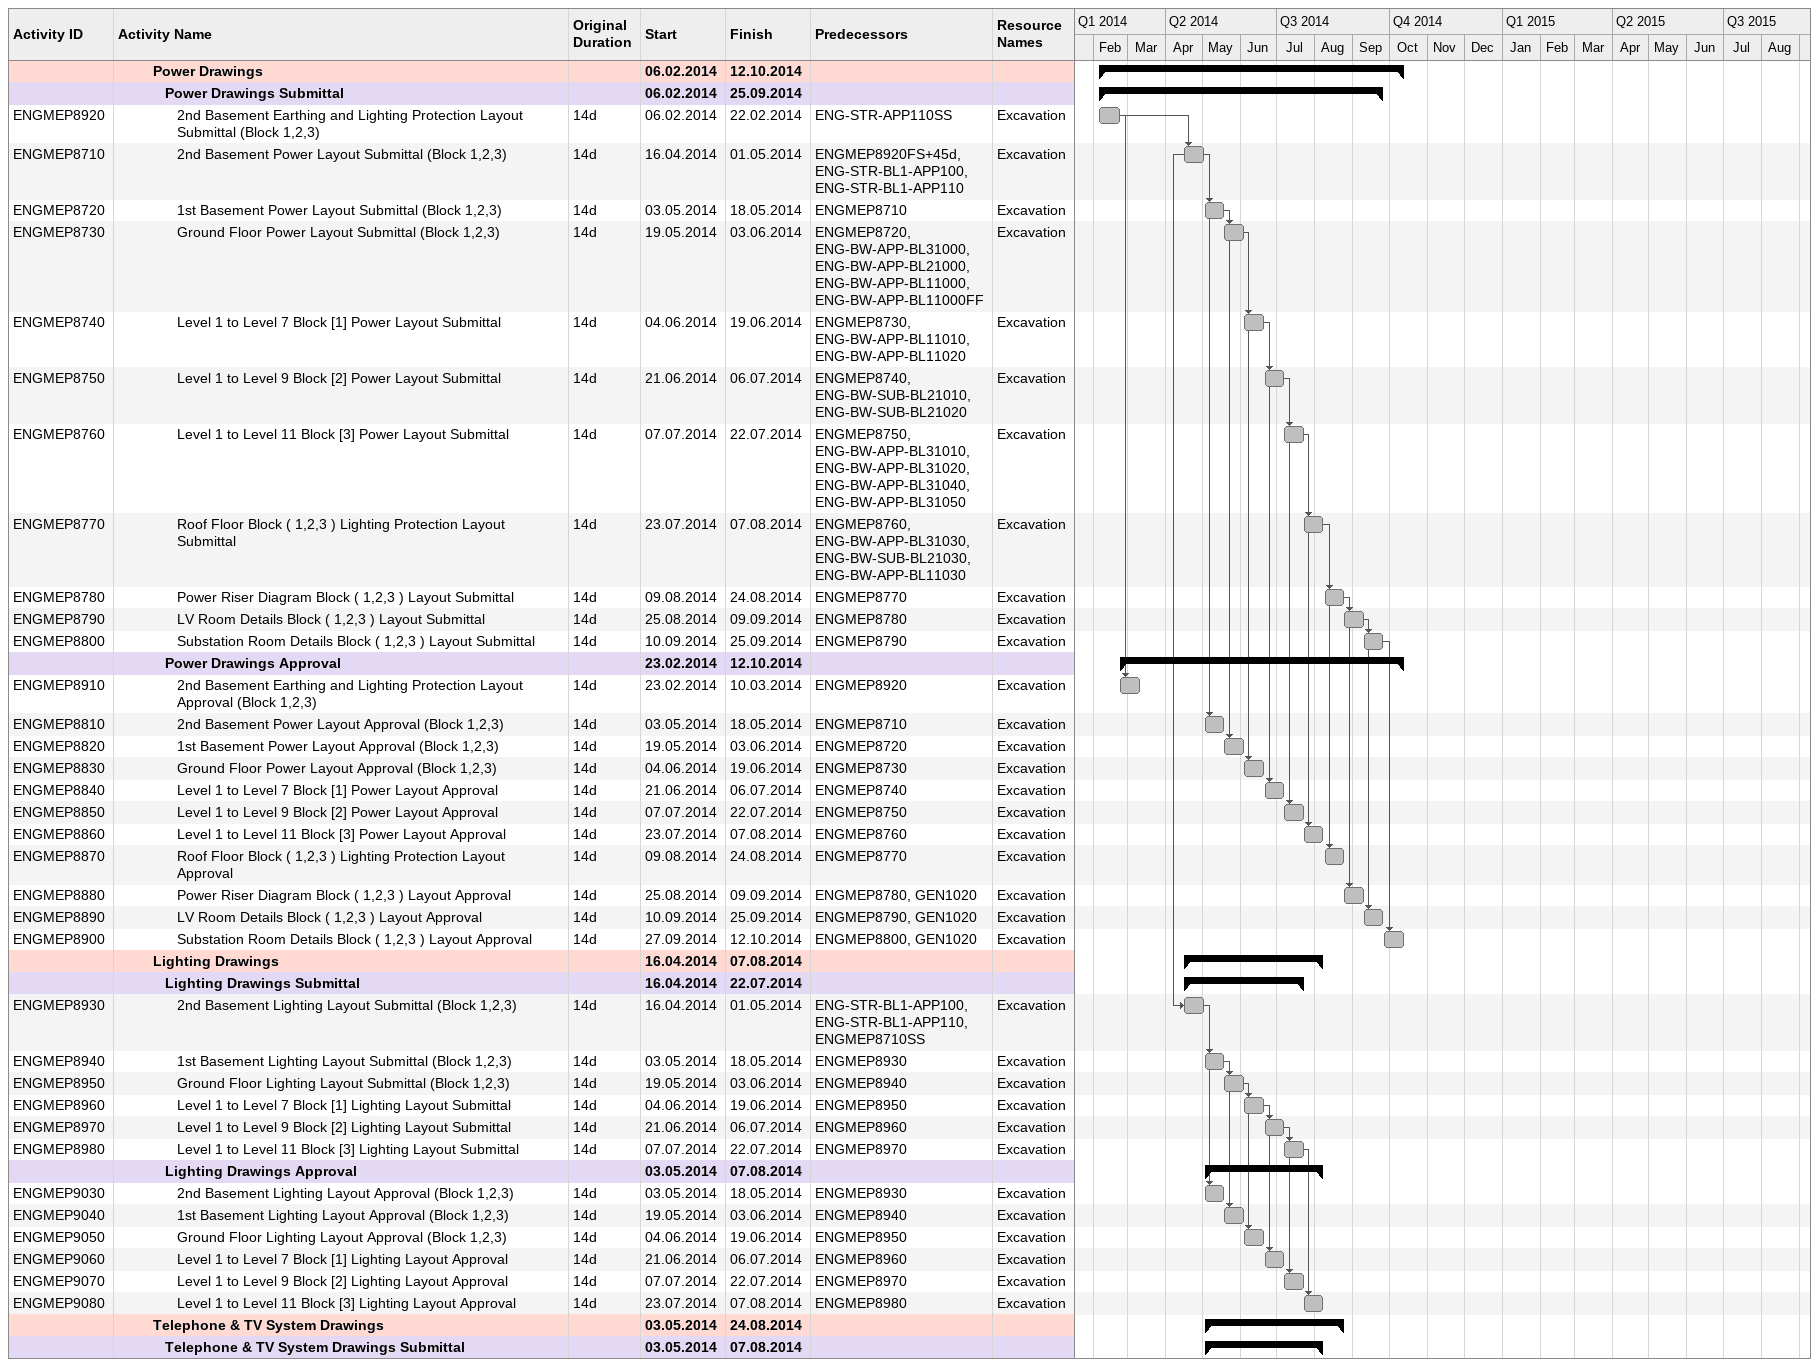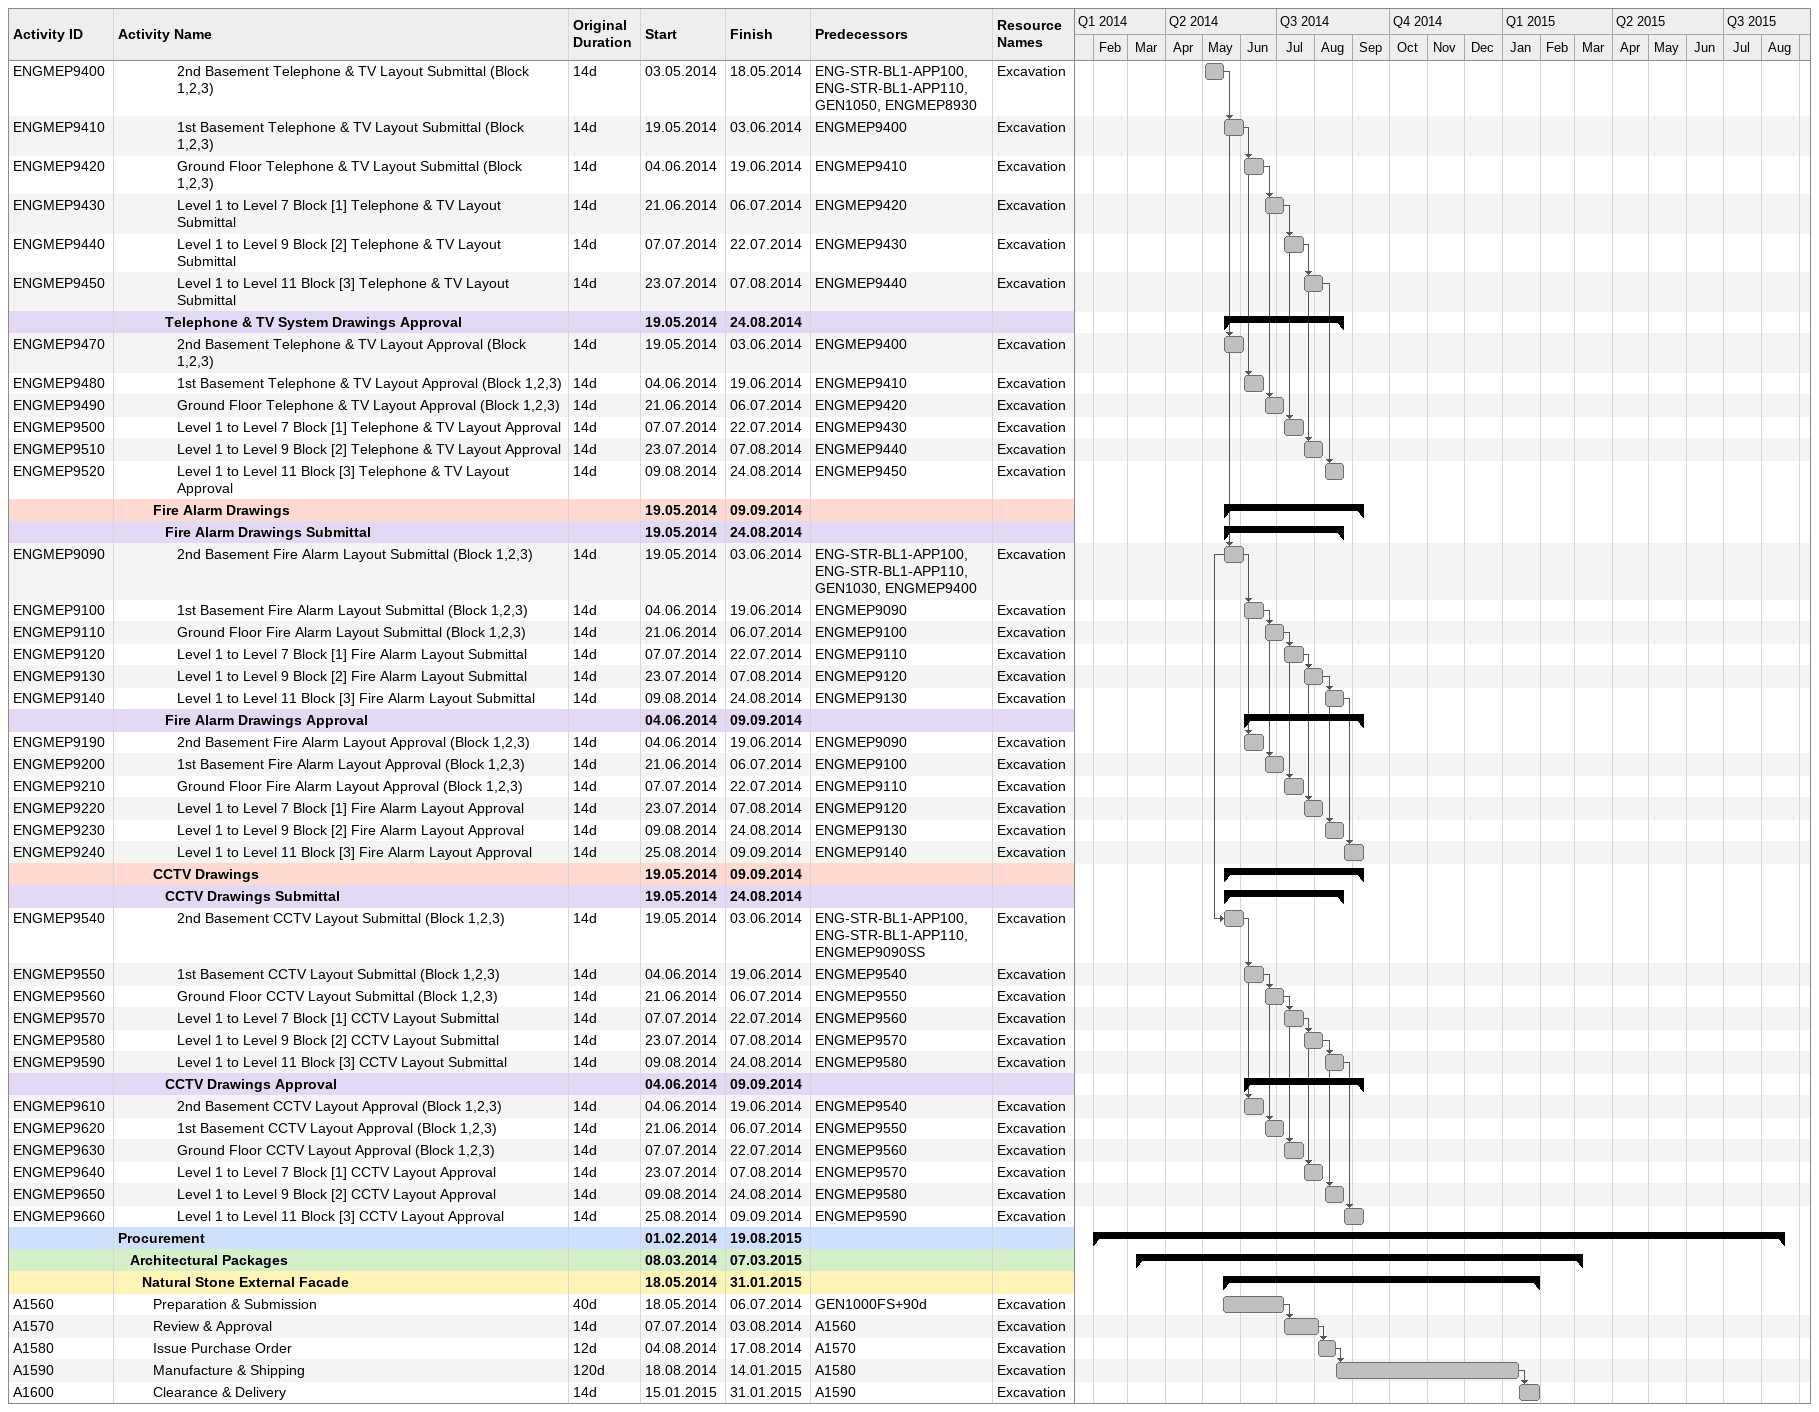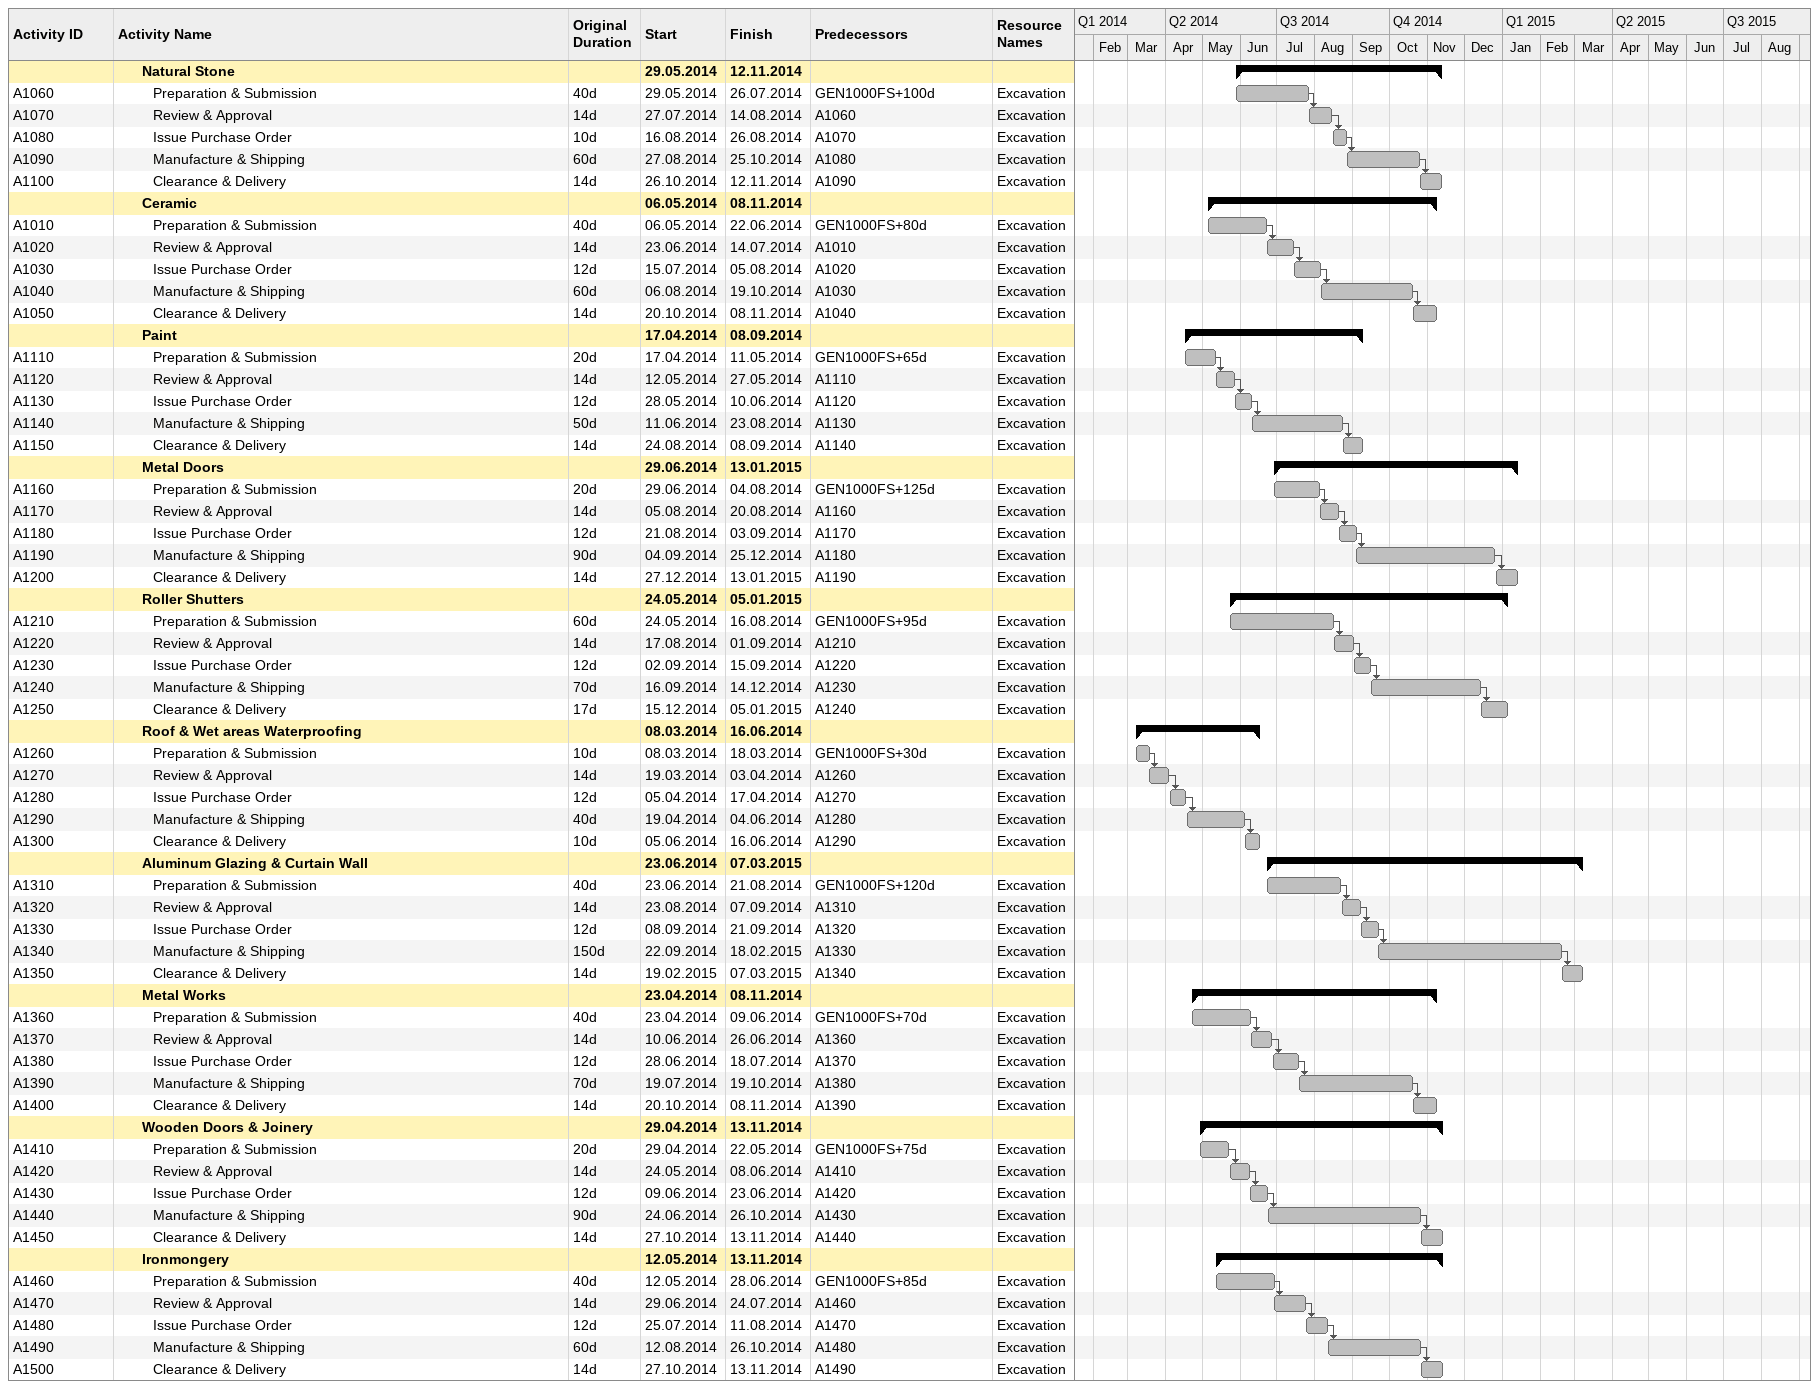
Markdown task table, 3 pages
| ID | Level | Task | Original duration | Start | Finish | Predecessors | Resources |
|---|---|---|---|---|---|---|---|
|  | 4 | **Power Drawings** |  | 2014-02-06 | 2014-10-12 |  |  |
|  | 5 | **Power Drawings Submittal** |  | 2014-02-06 | 2014-09-25 |  |  |
| ENGMEP8920 | 6 | 2nd Basement Earthing and Lighting Protection Layout Submittal (Block 1,2,3) | 14d | 2014-02-06 | 2014-02-22 | ENG-STR-APP110SS | Excavation |
| ENGMEP8710 | 6 | 2nd Basement Power Layout Submittal (Block 1,2,3) | 14d | 2014-04-16 | 2014-05-01 | ENGMEP8920FS+45d, ENG-STR-BL1-APP100, ENG-STR-BL1-APP110 | Excavation |
| ENGMEP8720 | 6 | 1st Basement Power Layout Submittal (Block 1,2,3) | 14d | 2014-05-03 | 2014-05-18 | ENGMEP8710 | Excavation |
| ENGMEP8730 | 6 | Ground Floor Power Layout Submittal (Block 1,2,3) | 14d | 2014-05-19 | 2014-06-03 | ENGMEP8720, ENG-BW-APP-BL31000, ENG-BW-APP-BL21000, ENG-BW-APP-BL11000, ENG-BW-APP-BL11000FF | Excavation |
| ENGMEP8740 | 6 | Level 1 to Level 7 Block [1] Power Layout Submittal | 14d | 2014-06-04 | 2014-06-19 | ENGMEP8730, ENG-BW-APP-BL11010, ENG-BW-APP-BL11020 | Excavation |
| ENGMEP8750 | 6 | Level 1 to Level 9 Block [2] Power Layout Submittal | 14d | 2014-06-21 | 2014-07-06 | ENGMEP8740, ENG-BW-SUB-BL21010, ENG-BW-SUB-BL21020 | Excavation |
| ENGMEP8760 | 6 | Level 1 to Level 11 Block [3] Power Layout Submittal | 14d | 2014-07-07 | 2014-07-22 | ENGMEP8750, ENG-BW-APP-BL31010, ENG-BW-APP-BL31020, ENG-BW-APP-BL31040, ENG-BW-APP-BL31050 | Excavation |
| ENGMEP8770 | 6 | Roof Floor Block ( 1,2,3 ) Lighting Protection Layout Submittal | 14d | 2014-07-23 | 2014-08-07 | ENGMEP8760, ENG-BW-APP-BL31030, ENG-BW-SUB-BL21030, ENG-BW-APP-BL11030 | Excavation |
| ENGMEP8780 | 6 | Power Riser Diagram Block ( 1,2,3 ) Layout Submittal | 14d | 2014-08-09 | 2014-08-24 | ENGMEP8770 | Excavation |
| ENGMEP8790 | 6 | LV Room Details Block ( 1,2,3 ) Layout Submittal | 14d | 2014-08-25 | 2014-09-09 | ENGMEP8780 | Excavation |
| ENGMEP8800 | 6 | Substation Room Details Block ( 1,2,3 ) Layout Submittal | 14d | 2014-09-10 | 2014-09-25 | ENGMEP8790 | Excavation |
|  | 5 | **Power Drawings Approval** |  | 2014-02-23 | 2014-10-12 |  |  |
| ENGMEP8910 | 6 | 2nd Basement Earthing and Lighting Protection Layout Approval (Block 1,2,3) | 14d | 2014-02-23 | 2014-03-10 | ENGMEP8920 | Excavation |
| ENGMEP8810 | 6 | 2nd Basement Power Layout Approval (Block 1,2,3) | 14d | 2014-05-03 | 2014-05-18 | ENGMEP8710 | Excavation |
| ENGMEP8820 | 6 | 1st Basement Power Layout Approval (Block 1,2,3) | 14d | 2014-05-19 | 2014-06-03 | ENGMEP8720 | Excavation |
| ENGMEP8830 | 6 | Ground Floor Power Layout Approval (Block 1,2,3) | 14d | 2014-06-04 | 2014-06-19 | ENGMEP8730 | Excavation |
| ENGMEP8840 | 6 | Level 1 to Level 7 Block [1] Power Layout Approval | 14d | 2014-06-21 | 2014-07-06 | ENGMEP8740 | Excavation |
| ENGMEP8850 | 6 | Level 1 to Level 9 Block [2] Power Layout Approval | 14d | 2014-07-07 | 2014-07-22 | ENGMEP8750 | Excavation |
| ENGMEP8860 | 6 | Level 1 to Level 11 Block [3] Power Layout Approval | 14d | 2014-07-23 | 2014-08-07 | ENGMEP8760 | Excavation |
| ENGMEP8870 | 6 | Roof Floor Block ( 1,2,3 ) Lighting Protection Layout Approval | 14d | 2014-08-09 | 2014-08-24 | ENGMEP8770 | Excavation |
| ENGMEP8880 | 6 | Power Riser Diagram Block ( 1,2,3 ) Layout Approval | 14d | 2014-08-25 | 2014-09-09 | ENGMEP8780, GEN1020 | Excavation |
| ENGMEP8890 | 6 | LV Room Details Block ( 1,2,3 ) Layout Approval | 14d | 2014-09-10 | 2014-09-25 | ENGMEP8790, GEN1020 | Excavation |
| ENGMEP8900 | 6 | Substation Room Details Block ( 1,2,3 ) Layout Approval | 14d | 2014-09-27 | 2014-10-12 | ENGMEP8800, GEN1020 | Excavation |
|  | 4 | **Lighting Drawings** |  | 2014-04-16 | 2014-08-07 |  |  |
|  | 5 | **Lighting Drawings Submittal** |  | 2014-04-16 | 2014-07-22 |  |  |
| ENGMEP8930 | 6 | 2nd Basement Lighting Layout Submittal (Block 1,2,3) | 14d | 2014-04-16 | 2014-05-01 | ENG-STR-BL1-APP100, ENG-STR-BL1-APP110, ENGMEP8710SS | Excavation |
| ENGMEP8940 | 6 | 1st Basement Lighting Layout Submittal (Block 1,2,3) | 14d | 2014-05-03 | 2014-05-18 | ENGMEP8930 | Excavation |
| ENGMEP8950 | 6 | Ground Floor Lighting Layout Submittal (Block 1,2,3) | 14d | 2014-05-19 | 2014-06-03 | ENGMEP8940 | Excavation |
| ENGMEP8960 | 6 | Level 1 to Level 7 Block [1] Lighting Layout Submittal | 14d | 2014-06-04 | 2014-06-19 | ENGMEP8950 | Excavation |
| ENGMEP8970 | 6 | Level 1 to Level 9 Block [2] Lighting Layout Submittal | 14d | 2014-06-21 | 2014-07-06 | ENGMEP8960 | Excavation |
| ENGMEP8980 | 6 | Level 1 to Level 11 Block [3] Lighting Layout Submittal | 14d | 2014-07-07 | 2014-07-22 | ENGMEP8970 | Excavation |
|  | 5 | **Lighting Drawings Approval** |  | 2014-05-03 | 2014-08-07 |  |  |
| ENGMEP9030 | 6 | 2nd Basement Lighting Layout Approval (Block 1,2,3) | 14d | 2014-05-03 | 2014-05-18 | ENGMEP8930 | Excavation |
| ENGMEP9040 | 6 | 1st Basement Lighting Layout Approval (Block 1,2,3) | 14d | 2014-05-19 | 2014-06-03 | ENGMEP8940 | Excavation |
| ENGMEP9050 | 6 | Ground Floor Lighting Layout Approval (Block 1,2,3) | 14d | 2014-06-04 | 2014-06-19 | ENGMEP8950 | Excavation |
| ENGMEP9060 | 6 | Level 1 to Level 7 Block [1] Lighting Layout Approval | 14d | 2014-06-21 | 2014-07-06 | ENGMEP8960 | Excavation |
| ENGMEP9070 | 6 | Level 1 to Level 9 Block [2] Lighting Layout Approval | 14d | 2014-07-07 | 2014-07-22 | ENGMEP8970 | Excavation |
| ENGMEP9080 | 6 | Level 1 to Level 11 Block [3] Lighting Layout Approval | 14d | 2014-07-23 | 2014-08-07 | ENGMEP8980 | Excavation |
|  | 4 | **Telephone & TV System Drawings** |  | 2014-05-03 | 2014-08-24 |  |  |
|  | 5 | **Telephone & TV System Drawings Submittal** |  | 2014-05-03 | 2014-08-07 |  |  |
| ENGMEP9400 | 6 | 2nd Basement Telephone & TV Layout Submittal (Block 1,2,3) | 14d | 2014-05-03 | 2014-05-18 | ENG-STR-BL1-APP100, ENG-STR-BL1-APP110, GEN1050, ENGMEP8930 | Excavation |
| ENGMEP9410 | 6 | 1st Basement Telephone & TV Layout Submittal (Block 1,2,3) | 14d | 2014-05-19 | 2014-06-03 | ENGMEP9400 | Excavation |
| ENGMEP9420 | 6 | Ground Floor Telephone & TV Layout Submittal (Block 1,2,3) | 14d | 2014-06-04 | 2014-06-19 | ENGMEP9410 | Excavation |
| ENGMEP9430 | 6 | Level 1 to Level 7 Block [1] Telephone & TV Layout Submittal | 14d | 2014-06-21 | 2014-07-06 | ENGMEP9420 | Excavation |
| ENGMEP9440 | 6 | Level 1 to Level 9 Block [2] Telephone & TV Layout Submittal | 14d | 2014-07-07 | 2014-07-22 | ENGMEP9430 | Excavation |
| ENGMEP9450 | 6 | Level 1 to Level 11 Block [3] Telephone & TV Layout Submittal | 14d | 2014-07-23 | 2014-08-07 | ENGMEP9440 | Excavation |
|  | 5 | **Telephone & TV System Drawings Approval** |  | 2014-05-19 | 2014-08-24 |  |  |
| ENGMEP9470 | 6 | 2nd Basement Telephone & TV Layout Approval (Block 1,2,3) | 14d | 2014-05-19 | 2014-06-03 | ENGMEP9400 | Excavation |
| ENGMEP9480 | 6 | 1st Basement Telephone & TV Layout Approval (Block 1,2,3) | 14d | 2014-06-04 | 2014-06-19 | ENGMEP9410 | Excavation |
| ENGMEP9490 | 6 | Ground Floor Telephone & TV Layout Approval (Block 1,2,3) | 14d | 2014-06-21 | 2014-07-06 | ENGMEP9420 | Excavation |
| ENGMEP9500 | 6 | Level 1 to Level 7 Block [1] Telephone & TV Layout Approval | 14d | 2014-07-07 | 2014-07-22 | ENGMEP9430 | Excavation |
| ENGMEP9510 | 6 | Level 1 to Level 9 Block [2] Telephone & TV Layout Approval | 14d | 2014-07-23 | 2014-08-07 | ENGMEP9440 | Excavation |
| ENGMEP9520 | 6 | Level 1 to Level 11 Block [3] Telephone & TV Layout Approval | 14d | 2014-08-09 | 2014-08-24 | ENGMEP9450 | Excavation |
|  | 4 | **Fire Alarm Drawings** |  | 2014-05-19 | 2014-09-09 |  |  |
|  | 5 | **Fire Alarm Drawings Submittal** |  | 2014-05-19 | 2014-08-24 |  |  |
| ENGMEP9090 | 6 | 2nd Basement Fire Alarm Layout Submittal (Block 1,2,3) | 14d | 2014-05-19 | 2014-06-03 | ENG-STR-BL1-APP100, ENG-STR-BL1-APP110, GEN1030, ENGMEP9400 | Excavation |
| ENGMEP9100 | 6 | 1st Basement Fire Alarm Layout Submittal (Block 1,2,3) | 14d | 2014-06-04 | 2014-06-19 | ENGMEP9090 | Excavation |
| ENGMEP9110 | 6 | Ground Floor Fire Alarm Layout Submittal (Block 1,2,3) | 14d | 2014-06-21 | 2014-07-06 | ENGMEP9100 | Excavation |
| ENGMEP9120 | 6 | Level 1 to Level 7 Block [1] Fire Alarm Layout Submittal | 14d | 2014-07-07 | 2014-07-22 | ENGMEP9110 | Excavation |
| ENGMEP9130 | 6 | Level 1 to Level 9 Block [2] Fire Alarm Layout Submittal | 14d | 2014-07-23 | 2014-08-07 | ENGMEP9120 | Excavation |
| ENGMEP9140 | 6 | Level 1 to Level 11 Block [3] Fire Alarm Layout Submittal | 14d | 2014-08-09 | 2014-08-24 | ENGMEP9130 | Excavation |
|  | 5 | **Fire Alarm Drawings Approval** |  | 2014-06-04 | 2014-09-09 |  |  |
| ENGMEP9190 | 6 | 2nd Basement Fire Alarm Layout Approval (Block 1,2,3) | 14d | 2014-06-04 | 2014-06-19 | ENGMEP9090 | Excavation |
| ENGMEP9200 | 6 | 1st Basement Fire Alarm Layout Approval (Block 1,2,3) | 14d | 2014-06-21 | 2014-07-06 | ENGMEP9100 | Excavation |
| ENGMEP9210 | 6 | Ground Floor Fire Alarm Layout Approval (Block 1,2,3) | 14d | 2014-07-07 | 2014-07-22 | ENGMEP9110 | Excavation |
| ENGMEP9220 | 6 | Level 1 to Level 7 Block [1] Fire Alarm Layout Approval | 14d | 2014-07-23 | 2014-08-07 | ENGMEP9120 | Excavation |
| ENGMEP9230 | 6 | Level 1 to Level 9 Block [2] Fire Alarm Layout Approval | 14d | 2014-08-09 | 2014-08-24 | ENGMEP9130 | Excavation |
| ENGMEP9240 | 6 | Level 1 to Level 11 Block [3] Fire Alarm Layout Approval | 14d | 2014-08-25 | 2014-09-09 | ENGMEP9140 | Excavation |
|  | 4 | **CCTV Drawings** |  | 2014-05-19 | 2014-09-09 |  |  |
|  | 5 | **CCTV Drawings Submittal** |  | 2014-05-19 | 2014-08-24 |  |  |
| ENGMEP9540 | 6 | 2nd Basement CCTV Layout Submittal (Block 1,2,3) | 14d | 2014-05-19 | 2014-06-03 | ENG-STR-BL1-APP100, ENG-STR-BL1-APP110, ENGMEP9090SS | Excavation |
| ENGMEP9550 | 6 | 1st Basement CCTV Layout Submittal (Block 1,2,3) | 14d | 2014-06-04 | 2014-06-19 | ENGMEP9540 | Excavation |
| ENGMEP9560 | 6 | Ground Floor CCTV Layout Submittal (Block 1,2,3) | 14d | 2014-06-21 | 2014-07-06 | ENGMEP9550 | Excavation |
| ENGMEP9570 | 6 | Level 1 to Level 7 Block [1] CCTV Layout Submittal | 14d | 2014-07-07 | 2014-07-22 | ENGMEP9560 | Excavation |
| ENGMEP9580 | 6 | Level 1 to Level 9 Block [2] CCTV Layout Submittal | 14d | 2014-07-23 | 2014-08-07 | ENGMEP9570 | Excavation |
| ENGMEP9590 | 6 | Level 1 to Level 11 Block [3] CCTV Layout Submittal | 14d | 2014-08-09 | 2014-08-24 | ENGMEP9580 | Excavation |
|  | 5 | **CCTV Drawings Approval** |  | 2014-06-04 | 2014-09-09 |  |  |
| ENGMEP9610 | 6 | 2nd Basement CCTV Layout Approval (Block 1,2,3) | 14d | 2014-06-04 | 2014-06-19 | ENGMEP9540 | Excavation |
| ENGMEP9620 | 6 | 1st Basement CCTV Layout Approval (Block 1,2,3) | 14d | 2014-06-21 | 2014-07-06 | ENGMEP9550 | Excavation |
| ENGMEP9630 | 6 | Ground Floor CCTV Layout Approval (Block 1,2,3) | 14d | 2014-07-07 | 2014-07-22 | ENGMEP9560 | Excavation |
| ENGMEP9640 | 6 | Level 1 to Level 7 Block [1] CCTV Layout Approval | 14d | 2014-07-23 | 2014-08-07 | ENGMEP9570 | Excavation |
| ENGMEP9650 | 6 | Level 1 to Level 9 Block [2] CCTV Layout Approval | 14d | 2014-08-09 | 2014-08-24 | ENGMEP9580 | Excavation |
| ENGMEP9660 | 6 | Level 1 to Level 11 Block [3] CCTV Layout Approval | 14d | 2014-08-25 | 2014-09-09 | ENGMEP9590 | Excavation |
|  | 1 | **Procurement** |  | 2014-02-01 | 2015-08-19 |  |  |
|  | 2 | **Architectural Packages** |  | 2014-03-08 | 2015-03-07 |  |  |
|  | 3 | **Natural Stone External Facade** |  | 2014-05-18 | 2015-01-31 |  |  |
| A1560 | 4 | Preparation & Submission | 40d | 2014-05-18 | 2014-07-06 | GEN1000FS+90d | Excavation |
| A1570 | 4 | Review & Approval | 14d | 2014-07-07 | 2014-08-03 | A1560 | Excavation |
| A1580 | 4 | Issue Purchase Order | 12d | 2014-08-04 | 2014-08-17 | A1570 | Excavation |
| A1590 | 4 | Manufacture & Shipping | 120d | 2014-08-18 | 2015-01-14 | A1580 | Excavation |
| A1600 | 4 | Clearance & Delivery | 14d | 2015-01-15 | 2015-01-31 | A1590 | Excavation |
|  | 3 | **Natural Stone** |  | 2014-05-29 | 2014-11-12 |  |  |
| A1060 | 4 | Preparation & Submission | 40d | 2014-05-29 | 2014-07-26 | GEN1000FS+100d | Excavation |
| A1070 | 4 | Review & Approval | 14d | 2014-07-27 | 2014-08-14 | A1060 | Excavation |
| A1080 | 4 | Issue Purchase Order | 10d | 2014-08-16 | 2014-08-26 | A1070 | Excavation |
| A1090 | 4 | Manufacture & Shipping | 60d | 2014-08-27 | 2014-10-25 | A1080 | Excavation |
| A1100 | 4 | Clearance & Delivery | 14d | 2014-10-26 | 2014-11-12 | A1090 | Excavation |
|  | 3 | **Ceramic** |  | 2014-05-06 | 2014-11-08 |  |  |
| A1010 | 4 | Preparation & Submission | 40d | 2014-05-06 | 2014-06-22 | GEN1000FS+80d | Excavation |
| A1020 | 4 | Review & Approval | 14d | 2014-06-23 | 2014-07-14 | A1010 | Excavation |
| A1030 | 4 | Issue Purchase Order | 12d | 2014-07-15 | 2014-08-05 | A1020 | Excavation |
| A1040 | 4 | Manufacture & Shipping | 60d | 2014-08-06 | 2014-10-19 | A1030 | Excavation |
| A1050 | 4 | Clearance & Delivery | 14d | 2014-10-20 | 2014-11-08 | A1040 | Excavation |
|  | 3 | **Paint** |  | 2014-04-17 | 2014-09-08 |  |  |
| A1110 | 4 | Preparation & Submission | 20d | 2014-04-17 | 2014-05-11 | GEN1000FS+65d | Excavation |
| A1120 | 4 | Review & Approval | 14d | 2014-05-12 | 2014-05-27 | A1110 | Excavation |
| A1130 | 4 | Issue Purchase Order | 12d | 2014-05-28 | 2014-06-10 | A1120 | Excavation |
| A1140 | 4 | Manufacture & Shipping | 50d | 2014-06-11 | 2014-08-23 | A1130 | Excavation |
| A1150 | 4 | Clearance & Delivery | 14d | 2014-08-24 | 2014-09-08 | A1140 | Excavation |
|  | 3 | **Metal Doors** |  | 2014-06-29 | 2015-01-13 |  |  |
| A1160 | 4 | Preparation & Submission | 20d | 2014-06-29 | 2014-08-04 | GEN1000FS+125d | Excavation |
| A1170 | 4 | Review & Approval | 14d | 2014-08-05 | 2014-08-20 | A1160 | Excavation |
| A1180 | 4 | Issue Purchase Order | 12d | 2014-08-21 | 2014-09-03 | A1170 | Excavation |
| A1190 | 4 | Manufacture & Shipping | 90d | 2014-09-04 | 2014-12-25 | A1180 | Excavation |
| A1200 | 4 | Clearance & Delivery | 14d | 2014-12-27 | 2015-01-13 | A1190 | Excavation |
|  | 3 | **Roller Shutters** |  | 2014-05-24 | 2015-01-05 |  |  |
| A1210 | 4 | Preparation & Submission | 60d | 2014-05-24 | 2014-08-16 | GEN1000FS+95d | Excavation |
| A1220 | 4 | Review & Approval | 14d | 2014-08-17 | 2014-09-01 | A1210 | Excavation |
| A1230 | 4 | Issue Purchase Order | 12d | 2014-09-02 | 2014-09-15 | A1220 | Excavation |
| A1240 | 4 | Manufacture & Shipping | 70d | 2014-09-16 | 2014-12-14 | A1230 | Excavation |
| A1250 | 4 | Clearance & Delivery | 17d | 2014-12-15 | 2015-01-05 | A1240 | Excavation |
|  | 3 | **Roof & Wet areas Waterproofing** |  | 2014-03-08 | 2014-06-16 |  |  |
| A1260 | 4 | Preparation & Submission | 10d | 2014-03-08 | 2014-03-18 | GEN1000FS+30d | Excavation |
| A1270 | 4 | Review & Approval | 14d | 2014-03-19 | 2014-04-03 | A1260 | Excavation |
| A1280 | 4 | Issue Purchase Order | 12d | 2014-04-05 | 2014-04-17 | A1270 | Excavation |
| A1290 | 4 | Manufacture & Shipping | 40d | 2014-04-19 | 2014-06-04 | A1280 | Excavation |
| A1300 | 4 | Clearance & Delivery | 10d | 2014-06-05 | 2014-06-16 | A1290 | Excavation |
|  | 3 | **Aluminum Glazing & Curtain Wall** |  | 2014-06-23 | 2015-03-07 |  |  |
| A1310 | 4 | Preparation & Submission | 40d | 2014-06-23 | 2014-08-21 | GEN1000FS+120d | Excavation |
| A1320 | 4 | Review & Approval | 14d | 2014-08-23 | 2014-09-07 | A1310 | Excavation |
| A1330 | 4 | Issue Purchase Order | 12d | 2014-09-08 | 2014-09-21 | A1320 | Excavation |
| A1340 | 4 | Manufacture & Shipping | 150d | 2014-09-22 | 2015-02-18 | A1330 | Excavation |
| A1350 | 4 | Clearance & Delivery | 14d | 2015-02-19 | 2015-03-07 | A1340 | Excavation |
|  | 3 | **Metal Works** |  | 2014-04-23 | 2014-11-08 |  |  |
| A1360 | 4 | Preparation & Submission | 40d | 2014-04-23 | 2014-06-09 | GEN1000FS+70d | Excavation |
| A1370 | 4 | Review & Approval | 14d | 2014-06-10 | 2014-06-26 | A1360 | Excavation |
| A1380 | 4 | Issue Purchase Order | 12d | 2014-06-28 | 2014-07-18 | A1370 | Excavation |
| A1390 | 4 | Manufacture & Shipping | 70d | 2014-07-19 | 2014-10-19 | A1380 | Excavation |
| A1400 | 4 | Clearance & Delivery | 14d | 2014-10-20 | 2014-11-08 | A1390 | Excavation |
|  | 3 | **Wooden Doors & Joinery** |  | 2014-04-29 | 2014-11-13 |  |  |
| A1410 | 4 | Preparation & Submission | 20d | 2014-04-29 | 2014-05-22 | GEN1000FS+75d | Excavation |
| A1420 | 4 | Review & Approval | 14d | 2014-05-24 | 2014-06-08 | A1410 | Excavation |
| A1430 | 4 | Issue Purchase Order | 12d | 2014-06-09 | 2014-06-23 | A1420 | Excavation |
| A1440 | 4 | Manufacture & Shipping | 90d | 2014-06-24 | 2014-10-26 | A1430 | Excavation |
| A1450 | 4 | Clearance & Delivery | 14d | 2014-10-27 | 2014-11-13 | A1440 | Excavation |
|  | 3 | **Ironmongery** |  | 2014-05-12 | 2014-11-13 |  |  |
| A1460 | 4 | Preparation & Submission | 40d | 2014-05-12 | 2014-06-28 | GEN1000FS+85d | Excavation |
| A1470 | 4 | Review & Approval | 14d | 2014-06-29 | 2014-07-24 | A1460 | Excavation |
| A1480 | 4 | Issue Purchase Order | 12d | 2014-07-25 | 2014-08-11 | A1470 | Excavation |
| A1490 | 4 | Manufacture & Shipping | 60d | 2014-08-12 | 2014-10-26 | A1480 | Excavation |
| A1500 | 4 | Clearance & Delivery | 14d | 2014-10-27 | 2014-11-13 | A1490 | Excavation |
